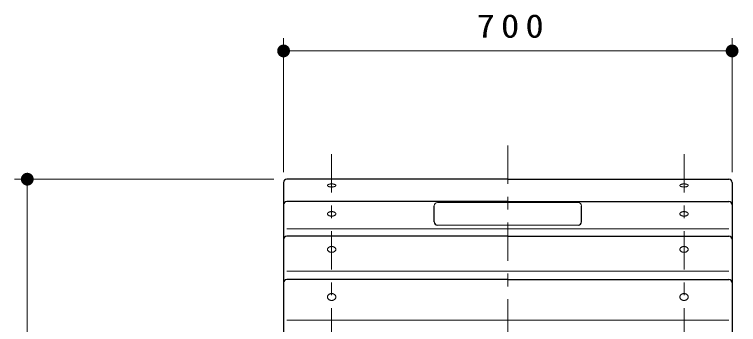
# Model space of a CAD drawing. Units: millimetres on the paper, scale 1:20. Extents: x -365 to 0, y 0 to 257.
# Drawn here: x -287.1 to -230.6, y 140.3 to 164.4 of the extents above; entities that cross this region are included whole.
import ezdxf

# ---------------------------------------------------------------- set-up
doc = ezdxf.new("R2010")
doc.units = ezdxf.units.MM
doc.linetypes.add('USER2', pattern=[6, 3, -1, 1, -1])
doc.layers.add('LY_1', color=7, linetype='Continuous', lineweight=25)
doc.styles.add('ＭＳ ゴシック', font='')
doc.styles.get('ＭＳ ゴシック').set_extended_font_data('MS Gothic')

# ---------------------------------------------------------------- blocks, each defined once
blk = doc.blocks.new('filled_dot')
at = {"color": 0, "linetype": 'Continuous', "lineweight": -2, "const_width": 1.25}
blk.add_lwpolyline([(-0.625, 0, 1), (0.625, 0, 1)], format="xyb", close=True, dxfattribs=at)

msp = doc.modelspace()

# ---------------------------------------------------------------- linework, layer by layer
at = {"layer": 'LY_1', "lineweight": 13}
for p, q in [((-266.095, 152.126), (-266.095, 162.589)), ((-231.095, 152.126), (-231.095, 162.589)), ((-266.095, 161.589), (-231.095, 161.589)), ((-266.845, 151.589), (-287.095, 151.589)), ((-286.095, 109.92), (-286.095, 151.589)), ((-248.595, 149.766), (-254.095, 149.766)), ((-248.595, 149.766), (-243.095, 149.766)), ((-248.595, 147.709), (-265.845, 147.709)), ((-248.595, 148.007), (-254.095, 148.007)), ((-248.595, 148.007), (-243.095, 148.007)), ((-248.595, 147.709), (-231.345, 147.709)), ((-248.595, 144.431), (-265.845, 144.431)), ((-248.595, 144.431), (-231.345, 144.431)), ((-248.595, 140.596), (-265.845, 140.596)), ((-248.595, 140.596), (-231.345, 140.596))]:
    msp.add_line(p, q, dxfattribs=at)
at = {"layer": 'LY_1', "linetype": 'USER2', "lineweight": 13}
for p, q in [((-248.595, 154.226), (-248.595, 86.225)), ((-262.345, 153.547), (-262.345, 124.735)), ((-234.845, 153.547), (-234.845, 124.735))]:
    msp.add_line(p, q, dxfattribs=at)
at = {"layer": 'LY_1', "color": 40}
for p, q in [((-248.595, 151.589), (-265.845, 151.589)), ((-248.595, 151.589), (-231.345, 151.589)), ((-266.095, 151.339), (-266.095, 128.062)), ((-231.095, 151.339), (-231.095, 128.062)), ((-248.595, 149.845), (-265.845, 149.845)), ((-248.595, 149.845), (-231.345, 149.845)), ((-248.595, 147.154), (-265.845, 147.154)), ((-248.595, 147.154), (-231.345, 147.154)), ((-248.595, 143.768), (-265.845, 143.768)), ((-248.595, 143.768), (-231.345, 143.768))]:
    msp.add_line(p, q, dxfattribs=at)
at = {"layer": 'LY_1'}
for p, q in [((-254.345, 148.257), (-254.345, 149.516)), ((-242.845, 148.257), (-242.845, 149.516))]:
    msp.add_line(p, q, dxfattribs=at)
at = {"layer": 'LY_1', "lineweight": 13}
for points in [[(-262.67, 151.1), (-262.669, 151.09), (-262.665, 151.079), (-262.659, 151.069), (-262.651, 151.059), (-262.64, 151.049), (-262.627, 151.04), (-262.612, 151.031), (-262.594, 151.023), (-262.575, 151.015), (-262.554, 151.008), (-262.532, 151.002), (-262.508, 150.996), (-262.483, 150.991), (-262.457, 150.987), (-262.43, 150.984), (-262.402, 150.982), (-262.374, 150.98), (-262.345, 150.98), (-262.317, 150.98), (-262.289, 150.982), (-262.261, 150.984), (-262.234, 150.987), (-262.208, 150.991), (-262.183, 150.996), (-262.159, 151.002), (-262.136, 151.008), (-262.116, 151.015), (-262.096, 151.023), (-262.079, 151.031), (-262.064, 151.04), (-262.051, 151.049), (-262.04, 151.059), (-262.031, 151.069), (-262.025, 151.079), (-262.022, 151.09), (-262.02, 151.1), (-262.022, 151.111), (-262.025, 151.121), (-262.031, 151.131), (-262.04, 151.141), (-262.051, 151.151), (-262.064, 151.161), (-262.079, 151.169), (-262.096, 151.178), (-262.116, 151.185), (-262.136, 151.193), (-262.159, 151.199), (-262.183, 151.205), (-262.208, 151.209), (-262.234, 151.214), (-262.261, 151.217), (-262.289, 151.219), (-262.317, 151.22), (-262.345, 151.221), (-262.374, 151.22), (-262.402, 151.219), (-262.43, 151.217), (-262.457, 151.214), (-262.483, 151.209), (-262.508, 151.205), (-262.532, 151.199), (-262.554, 151.193), (-262.575, 151.185), (-262.594, 151.178), (-262.612, 151.169), (-262.627, 151.161), (-262.64, 151.151), (-262.651, 151.141), (-262.659, 151.131), (-262.665, 151.121), (-262.669, 151.111)], [(-234.52, 151.1), (-234.522, 151.111), (-234.525, 151.121), (-234.531, 151.131), (-234.54, 151.141), (-234.551, 151.151), (-234.564, 151.161), (-234.579, 151.169), (-234.596, 151.178), (-234.616, 151.185), (-234.636, 151.193), (-234.659, 151.199), (-234.683, 151.205), (-234.708, 151.209), (-234.734, 151.214), (-234.761, 151.217), (-234.789, 151.219), (-234.817, 151.22), (-234.845, 151.221), (-234.874, 151.22), (-234.902, 151.219), (-234.93, 151.217), (-234.957, 151.214), (-234.983, 151.209), (-235.008, 151.205), (-235.032, 151.199), (-235.054, 151.193), (-235.075, 151.185), (-235.094, 151.178), (-235.112, 151.169), (-235.127, 151.161), (-235.14, 151.151), (-235.151, 151.141), (-235.159, 151.131), (-235.165, 151.121), (-235.169, 151.111), (-235.17, 151.1), (-235.169, 151.09), (-235.165, 151.079), (-235.159, 151.069), (-235.151, 151.059), (-235.14, 151.049), (-235.127, 151.04), (-235.112, 151.031), (-235.094, 151.023), (-235.075, 151.015), (-235.054, 151.008), (-235.032, 151.002), (-235.008, 150.996), (-234.983, 150.991), (-234.957, 150.987), (-234.93, 150.984), (-234.902, 150.982), (-234.874, 150.98), (-234.845, 150.98), (-234.817, 150.98), (-234.789, 150.982), (-234.761, 150.984), (-234.734, 150.987), (-234.708, 150.991), (-234.683, 150.996), (-234.659, 151.002), (-234.636, 151.008), (-234.616, 151.015), (-234.596, 151.023), (-234.579, 151.031), (-234.564, 151.04), (-234.551, 151.049), (-234.54, 151.059), (-234.531, 151.069), (-234.525, 151.079), (-234.522, 151.09)], [(-262.67, 148.886), (-262.669, 148.871), (-262.665, 148.856), (-262.659, 148.841), (-262.651, 148.826), (-262.64, 148.812), (-262.627, 148.798), (-262.612, 148.785), (-262.594, 148.773), (-262.575, 148.762), (-262.554, 148.751), (-262.532, 148.742), (-262.508, 148.734), (-262.483, 148.727), (-262.457, 148.721), (-262.43, 148.716), (-262.402, 148.713), (-262.374, 148.711), (-262.345, 148.71), (-262.317, 148.711), (-262.289, 148.713), (-262.261, 148.716), (-262.234, 148.721), (-262.208, 148.727), (-262.183, 148.734), (-262.159, 148.742), (-262.136, 148.751), (-262.116, 148.762), (-262.096, 148.773), (-262.079, 148.785), (-262.064, 148.798), (-262.051, 148.812), (-262.04, 148.826), (-262.031, 148.841), (-262.025, 148.856), (-262.022, 148.871), (-262.02, 148.886), (-262.022, 148.902), (-262.025, 148.917), (-262.031, 148.932), (-262.04, 148.946), (-262.051, 148.961), (-262.064, 148.974), (-262.079, 148.987), (-262.096, 148.999), (-262.116, 149.011), (-262.136, 149.021), (-262.159, 149.03), (-262.183, 149.039), (-262.208, 149.046), (-262.234, 149.051), (-262.261, 149.056), (-262.289, 149.059), (-262.317, 149.061), (-262.345, 149.062), (-262.374, 149.061), (-262.402, 149.059), (-262.43, 149.056), (-262.457, 149.051), (-262.483, 149.046), (-262.508, 149.039), (-262.532, 149.03), (-262.554, 149.021), (-262.575, 149.011), (-262.594, 148.999), (-262.612, 148.987), (-262.627, 148.974), (-262.64, 148.961), (-262.651, 148.946), (-262.659, 148.932), (-262.665, 148.917), (-262.669, 148.902)], [(-234.52, 148.886), (-234.522, 148.902), (-234.525, 148.917), (-234.531, 148.932), (-234.54, 148.946), (-234.551, 148.961), (-234.564, 148.974), (-234.579, 148.987), (-234.596, 148.999), (-234.616, 149.011), (-234.636, 149.021), (-234.659, 149.03), (-234.683, 149.039), (-234.708, 149.046), (-234.734, 149.051), (-234.761, 149.056), (-234.789, 149.059), (-234.817, 149.061), (-234.845, 149.062), (-234.874, 149.061), (-234.902, 149.059), (-234.93, 149.056), (-234.957, 149.051), (-234.983, 149.046), (-235.008, 149.039), (-235.032, 149.03), (-235.054, 149.021), (-235.075, 149.011), (-235.094, 148.999), (-235.112, 148.987), (-235.127, 148.974), (-235.14, 148.961), (-235.151, 148.946), (-235.159, 148.932), (-235.165, 148.917), (-235.169, 148.902), (-235.17, 148.886), (-235.169, 148.871), (-235.165, 148.856), (-235.159, 148.841), (-235.151, 148.826), (-235.14, 148.812), (-235.127, 148.798), (-235.112, 148.785), (-235.094, 148.773), (-235.075, 148.762), (-235.054, 148.751), (-235.032, 148.742), (-235.008, 148.734), (-234.983, 148.727), (-234.957, 148.721), (-234.93, 148.716), (-234.902, 148.713), (-234.874, 148.711), (-234.845, 148.71), (-234.817, 148.711), (-234.789, 148.713), (-234.761, 148.716), (-234.734, 148.721), (-234.708, 148.727), (-234.683, 148.734), (-234.659, 148.742), (-234.636, 148.751), (-234.616, 148.762), (-234.596, 148.773), (-234.579, 148.785), (-234.564, 148.798), (-234.551, 148.812), (-234.54, 148.826), (-234.531, 148.841), (-234.525, 148.856), (-234.522, 148.871)], [(-262.67, 146.113), (-262.669, 146.093), (-262.665, 146.074), (-262.659, 146.055), (-262.651, 146.036), (-262.64, 146.018), (-262.627, 146.001), (-262.612, 145.984), (-262.594, 145.968), (-262.575, 145.954), (-262.554, 145.941), (-262.532, 145.929), (-262.508, 145.918), (-262.483, 145.909), (-262.457, 145.902), (-262.43, 145.896), (-262.402, 145.892), (-262.374, 145.889), (-262.345, 145.888), (-262.317, 145.889), (-262.289, 145.892), (-262.261, 145.896), (-262.234, 145.902), (-262.208, 145.909), (-262.183, 145.918), (-262.159, 145.929), (-262.136, 145.941), (-262.116, 145.954), (-262.096, 145.968), (-262.079, 145.984), (-262.064, 146.001), (-262.051, 146.018), (-262.04, 146.036), (-262.031, 146.055), (-262.025, 146.074), (-262.022, 146.093), (-262.02, 146.113), (-262.022, 146.132), (-262.025, 146.152), (-262.031, 146.171), (-262.04, 146.19), (-262.051, 146.208), (-262.064, 146.225), (-262.079, 146.242), (-262.096, 146.257), (-262.116, 146.271), (-262.136, 146.285), (-262.159, 146.297), (-262.183, 146.307), (-262.208, 146.316), (-262.234, 146.324), (-262.261, 146.33), (-262.289, 146.334), (-262.317, 146.336), (-262.345, 146.337), (-262.374, 146.336), (-262.402, 146.334), (-262.43, 146.33), (-262.457, 146.324), (-262.483, 146.316), (-262.508, 146.307), (-262.532, 146.297), (-262.554, 146.285), (-262.575, 146.271), (-262.594, 146.257), (-262.612, 146.242), (-262.627, 146.225), (-262.64, 146.208), (-262.651, 146.19), (-262.659, 146.171), (-262.665, 146.152), (-262.669, 146.132)], [(-234.52, 146.113), (-234.522, 146.132), (-234.525, 146.152), (-234.531, 146.171), (-234.54, 146.19), (-234.551, 146.208), (-234.564, 146.225), (-234.579, 146.242), (-234.596, 146.257), (-234.616, 146.271), (-234.636, 146.285), (-234.659, 146.297), (-234.683, 146.307), (-234.708, 146.316), (-234.734, 146.324), (-234.761, 146.33), (-234.789, 146.334), (-234.817, 146.336), (-234.845, 146.337), (-234.874, 146.336), (-234.902, 146.334), (-234.93, 146.33), (-234.957, 146.324), (-234.983, 146.316), (-235.008, 146.307), (-235.032, 146.297), (-235.054, 146.285), (-235.075, 146.271), (-235.094, 146.257), (-235.112, 146.242), (-235.127, 146.225), (-235.14, 146.208), (-235.151, 146.19), (-235.159, 146.171), (-235.165, 146.152), (-235.169, 146.132), (-235.17, 146.113), (-235.169, 146.093), (-235.165, 146.074), (-235.159, 146.055), (-235.151, 146.036), (-235.14, 146.018), (-235.127, 146.001), (-235.112, 145.984), (-235.094, 145.968), (-235.075, 145.954), (-235.054, 145.941), (-235.032, 145.929), (-235.008, 145.918), (-234.983, 145.909), (-234.957, 145.902), (-234.93, 145.896), (-234.902, 145.892), (-234.874, 145.889), (-234.845, 145.888), (-234.817, 145.889), (-234.789, 145.892), (-234.761, 145.896), (-234.734, 145.902), (-234.708, 145.909), (-234.683, 145.918), (-234.659, 145.929), (-234.636, 145.941), (-234.616, 145.954), (-234.596, 145.968), (-234.579, 145.984), (-234.564, 146.001), (-234.551, 146.018), (-234.54, 146.036), (-234.531, 146.055), (-234.525, 146.074), (-234.522, 146.093)], [(-262.67, 142.406), (-262.669, 142.383), (-262.665, 142.36), (-262.659, 142.338), (-262.651, 142.316), (-262.64, 142.294), (-262.627, 142.274), (-262.612, 142.254), (-262.594, 142.236), (-262.575, 142.219), (-262.554, 142.203), (-262.532, 142.189), (-262.508, 142.177), (-262.483, 142.166), (-262.457, 142.157), (-262.43, 142.15), (-262.402, 142.145), (-262.374, 142.142), (-262.345, 142.141), (-262.317, 142.142), (-262.289, 142.145), (-262.261, 142.15), (-262.234, 142.157), (-262.208, 142.166), (-262.183, 142.177), (-262.159, 142.189), (-262.136, 142.203), (-262.116, 142.219), (-262.096, 142.236), (-262.079, 142.254), (-262.064, 142.274), (-262.051, 142.294), (-262.04, 142.316), (-262.031, 142.338), (-262.025, 142.36), (-262.022, 142.383), (-262.02, 142.406), (-262.022, 142.43), (-262.025, 142.452), (-262.031, 142.475), (-262.04, 142.497), (-262.051, 142.518), (-262.064, 142.539), (-262.079, 142.559), (-262.096, 142.577), (-262.116, 142.594), (-262.136, 142.61), (-262.159, 142.624), (-262.183, 142.636), (-262.208, 142.647), (-262.234, 142.656), (-262.261, 142.663), (-262.289, 142.668), (-262.317, 142.671), (-262.345, 142.672), (-262.374, 142.671), (-262.402, 142.668), (-262.43, 142.663), (-262.457, 142.656), (-262.483, 142.647), (-262.508, 142.636), (-262.532, 142.624), (-262.554, 142.61), (-262.575, 142.594), (-262.594, 142.577), (-262.612, 142.559), (-262.627, 142.539), (-262.64, 142.518), (-262.651, 142.497), (-262.659, 142.475), (-262.665, 142.452), (-262.669, 142.43)], [(-234.52, 142.406), (-234.522, 142.43), (-234.525, 142.452), (-234.531, 142.475), (-234.54, 142.497), (-234.551, 142.518), (-234.564, 142.539), (-234.579, 142.559), (-234.596, 142.577), (-234.616, 142.594), (-234.636, 142.61), (-234.659, 142.624), (-234.683, 142.636), (-234.708, 142.647), (-234.734, 142.656), (-234.761, 142.663), (-234.789, 142.668), (-234.817, 142.671), (-234.845, 142.672), (-234.874, 142.671), (-234.902, 142.668), (-234.93, 142.663), (-234.957, 142.656), (-234.983, 142.647), (-235.008, 142.636), (-235.032, 142.624), (-235.054, 142.61), (-235.075, 142.594), (-235.094, 142.577), (-235.112, 142.559), (-235.127, 142.539), (-235.14, 142.518), (-235.151, 142.497), (-235.159, 142.475), (-235.165, 142.452), (-235.169, 142.43), (-235.17, 142.406), (-235.169, 142.383), (-235.165, 142.36), (-235.159, 142.338), (-235.151, 142.316), (-235.14, 142.294), (-235.127, 142.274), (-235.112, 142.254), (-235.094, 142.236), (-235.075, 142.219), (-235.054, 142.203), (-235.032, 142.189), (-235.008, 142.177), (-234.983, 142.166), (-234.957, 142.157), (-234.93, 142.15), (-234.902, 142.145), (-234.874, 142.142), (-234.845, 142.141), (-234.817, 142.142), (-234.789, 142.145), (-234.761, 142.15), (-234.734, 142.157), (-234.708, 142.166), (-234.683, 142.177), (-234.659, 142.189), (-234.636, 142.203), (-234.616, 142.219), (-234.596, 142.236), (-234.579, 142.254), (-234.564, 142.274), (-234.551, 142.294), (-234.54, 142.316), (-234.531, 142.338), (-234.525, 142.36), (-234.522, 142.383)]]:
    msp.add_lwpolyline(points, close=True, dxfattribs=at)
at = {"layer": 'LY_1', "color": 40}
for centre, start, end in [((-265.845, 151.339), 90, 180), ((-231.345, 151.339), 0, 90), ((-265.845, 149.595), 90, 180), ((-231.345, 149.595), 0, 90), ((-265.845, 146.904), 90, 180), ((-231.345, 146.904), 0, 90), ((-265.845, 143.518), 90, 180), ((-231.345, 143.518), 0, 90)]:
    msp.add_arc(centre, 0.25, start, end, dxfattribs=at)
at = {"layer": 'LY_1', "lineweight": 13}
for centre, start, end in [((-254.095, 149.516), 90, 180), ((-243.095, 149.516), 0, 90)]:
    msp.add_arc(centre, 0.25, start, end, dxfattribs=at)
at = {"layer": 'LY_1'}
for centre, start, end in [((-254.095, 148.257), 180, 270), ((-243.095, 148.257), 270, 0)]:
    msp.add_arc(centre, 0.25, start, end, dxfattribs=at)

# ---------------------------------------------------------------- block references
at = {"layer": 'LY_1', "lineweight": 13, "xscale": 0.4, "yscale": 0.4}
msp.add_blockref('filled_dot', (-266.095, 161.589), dxfattribs=at)
for p, rotation in [((-231.095, 161.589), 180), ((-286.095, 151.589), 270)]:
    msp.add_blockref('filled_dot', p, dxfattribs=dict(at, rotation=rotation))

# ---------------------------------------------------------------- texts
at = {"layer": 'LY_1', "insert": (-248.179, 162.589), "char_height": 1.833, "attachment_point": 8, "style": 'ＭＳ ゴシック'}
msp.add_mtext('\\T1.33;\\W1.15;700', dxfattribs=at)

doc.saveas('drawing.dxf')
